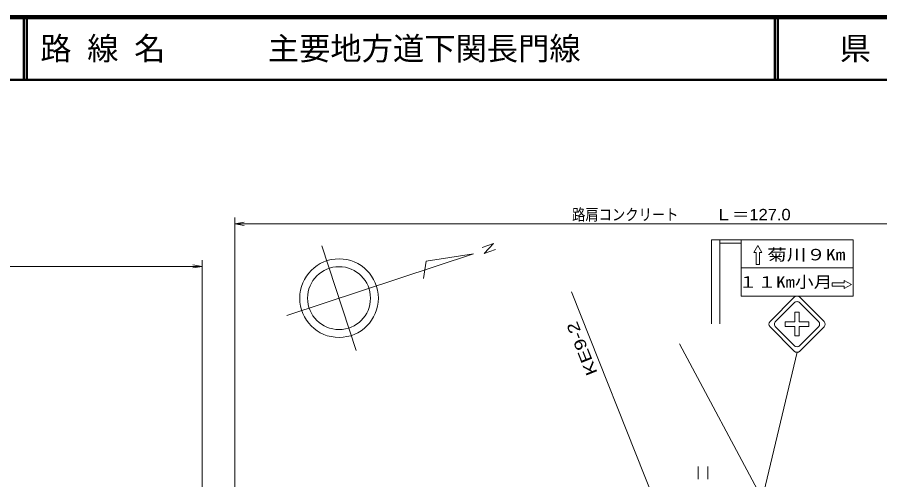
# Model space of a CAD drawing. Units: millimetres, scale not verified. Extents: x 40000 to 680000, y 20000 to 380000.
# Drawn here: x 176698 to 314526, y 306074 to 380000 of the extents above; entities that cross this region are included whole.
import ezdxf
from ezdxf.enums import TextEntityAlignment as Align

# ---------------------------------------------------------------- set-up
doc = ezdxf.new("R2010")
doc.units = ezdxf.units.MM
doc.header["$LTSCALE"] = 1000
for name, color, linetype, lineweight in [('M-BMK-OTRS', 5, 'Continuous', 13), ('M-BMK-SRVR', 3, 'Continuous', 13), ('M-STR-HTXT', 7, 'Continuous', 13), ('M-STR-STRC', 7, 'Continuous', 13), ('M-TTL', 2, 'Continuous', 140), ('M-TTL-LINE', 7, 'Continuous', 50), ('M-WORK', 1, 'Continuous', 13)]:
    doc.layers.add(name, color=color, linetype=linetype, lineweight=lineweight)
doc.layers.add('M-TTL-TXT', color=7, linetype='Continuous')
doc.styles.add('ＭＳ ゴシック', font='')
doc.styles.add('ＭＳ Ｐゴシック', font='')
doc.styles.get('ＭＳ ゴシック').set_extended_font_data('MS Gothic')
doc.styles.get('ＭＳ Ｐゴシック').set_extended_font_data('MS PGothic')

# ---------------------------------------------------------------- blocks, each defined once
blk = doc.blocks.new('open_arrow')
at = {"color": 0, "linetype": 'Continuous', "lineweight": -2}
blk.add_lwpolyline([(7.5, 1.25), (0, 0), (7.5, -1.25)], dxfattribs=at)

msp = doc.modelspace()

# ---------------------------------------------------------------- linework, layer by layer
at = {"layer": 'M-BMK-OTRS'}
msp.add_line((282503, 327818), (301414, 292500), dxfattribs=at)
at = {"layer": 'M-BMK-SRVR'}
for p, q in [((230871, 326745), (225363, 343458)), ((250986, 343215), (252829, 343823)), ((252829, 343823), (251296, 342258)), ((249605, 342183), (219761, 332348)), ((249605, 342183), (242049, 341016)), ((251296, 342258), (253142, 342877)), ((242049, 341016), (241642, 338235))]:
    msp.add_line(p, q, dxfattribs=at)
for radius in [6284, 5028]:
    msp.add_circle((228117, 335102), radius, dxfattribs=at)
at = {"layer": 'M-STR-HTXT'}
for p, q in [((211448, 293709), (211448, 347988)), ((211448, 346988), (355942, 346988)), ((206255, 290904), (206255, 341185)), ((102998, 340185), (206255, 340185)), ((265278, 336106), (285347, 285539))]:
    msp.add_line(p, q, dxfattribs=at)
at = {"layer": 'M-STR-STRC'}
for p, q in [((288996, 344403), (287652, 344403)), ((287652, 344403), (287652, 331014)), ((292356, 344403), (288996, 344403)), ((288996, 344403), (288996, 343334)), ((288996, 343906), (292356, 343906)), ((288996, 343334), (288996, 342214)), ((292356, 344403), (292356, 336614)), ((310276, 344403), (292356, 344403)), ((294405, 342387), (295052, 343529)), ((295052, 343529), (295700, 342387)), ((310276, 344403), (310276, 335443)), ((288996, 342214), (288996, 337734)), ((294786, 342387), (294405, 342387)), ((294786, 340483), (294786, 342387)), ((295319, 342387), (295319, 340483)), ((295700, 342387), (295319, 342387)), ((295319, 340483), (294786, 340483)), ((310276, 339923), (292356, 339923)), ((288996, 337734), (288996, 336614)), ((308843, 337547), (308843, 337927)), ((308843, 337927), (309985, 337280)), ((288996, 336614), (288996, 331014)), ((292356, 335443), (292356, 336614)), ((306939, 337547), (308843, 337547)), ((306939, 337013), (306939, 337547)), ((308843, 337013), (306939, 337013)), ((309985, 337280), (308843, 336633)), ((308843, 336633), (308843, 337013)), ((310276, 335443), (292356, 335443)), ((300870, 335258), (297001, 331389)), ((301762, 335258), (305630, 331389)), ((297893, 331389), (300870, 334366)), ((301762, 334366), (304738, 331389)), ((300963, 332835), (301669, 332835)), ((300963, 331297), (300963, 332835)), ((301669, 331297), (301669, 332835)), ((299424, 330590), (299424, 331297)), ((299424, 331297), (300963, 331297)), ((303208, 331297), (301669, 331297)), ((303208, 330590), (303208, 331297)), ((297001, 330498), (300870, 326629)), ((297893, 330498), (300870, 327521)), ((299424, 330590), (300963, 330590)), ((300963, 330590), (300963, 329052)), ((301669, 330590), (301669, 329052)), ((303208, 330590), (301669, 330590)), ((301762, 327521), (304738, 330498)), ((305630, 330498), (301762, 326629)), ((301669, 329052), (300963, 329052)), ((301320, 326444), (293273, 292738))]:
    msp.add_line(p, q, dxfattribs=at)
for centre, start, end in [((301316, 334812), 45, 135), ((301316, 333920), 44.99985, 135), ((297447, 330944), 135, 225), ((298339, 330944), 135, 225.00005), ((304292, 330944), 315.00011, 44.99984), ((305184, 330944), 315, 45), ((301316, 327967), 225.00005, 315.00011), ((301316, 327075), 225, 315)]:
    msp.add_arc(centre, 631, start, end, dxfattribs=at)
at = {"layer": 'M-TTL'}
msp.add_line((680000, 380000), (40000, 380000), dxfattribs=at)
at = {"layer": 'M-TTL-LINE'}
for p, q in [((177750, 380000), (177750, 370000)), ((178250, 380000), (178250, 370000)), ((297750, 380000), (297750, 370000)), ((298250, 380000), (298250, 370000)), ((40000, 370000), (680000, 370000))]:
    msp.add_line(p, q, dxfattribs=at)
at = {"layer": 'M-WORK'}
for p, q in [((285527, 308168), (285527, 306168)), ((287027, 306168), (287027, 308168))]:
    msp.add_line(p, q, dxfattribs=at)

# ---------------------------------------------------------------- block references
at = {"layer": 'M-STR-HTXT', "xscale": 200, "yscale": 200}
msp.add_blockref('open_arrow', (211448, 346988), dxfattribs=at)
at = {"layer": 'M-STR-HTXT', "xscale": 200, "yscale": 200, "rotation": 180}
msp.add_blockref('open_arrow', (206255, 340185), dxfattribs=at)

# ---------------------------------------------------------------- texts
at = {"layer": 'M-STR-HTXT', "style": 'ＭＳ Ｐゴシック'}
for s, width, p in [('路肩コンクリート', 0.85, (273862, 346988)), ('Ｌ＝127.0', 1.1, (294237, 346988))]:
    msp.add_text(s, height=1833, dxfattribs=dict(at, width=width)).set_placement(p, align=Align.BOTTOM_CENTER)
at = {"layer": 'M-STR-HTXT', "style": 'ＭＳ Ｐゴシック', "width": 1.35}
msp.add_text('KE9-2', height=1833, rotation=111.647, dxfattribs=at).set_placement((268306, 327562), align=Align.BOTTOM_CENTER)
at = {"layer": 'M-STR-STRC', "style": 'ＭＳ ゴシック'}
for s, width, p in [('菊川９Km', 1.25, (296543, 340592)), ('１１Km小月', 1.2, (291974, 336222))]:
    msp.add_text(s, height=1833, dxfattribs=dict(at, width=width)).set_placement(p, align=Align.BOTTOM_LEFT)
at = {"layer": 'M-TTL-TXT', "style": 'ＭＳ ゴシック'}
for s, p in [('路 線 名', (180380, 375000)), ('主要地方道下関長門線', (216734, 375000))]:
    msp.add_text(s, height=3666, dxfattribs=at).set_placement(p, align=Align.MIDDLE_LEFT)
msp.add_text('県\u3000名', height=3666, dxfattribs=at).set_placement((315625, 375000), align=Align.MIDDLE_CENTER)

doc.saveas('drawing.dxf')
